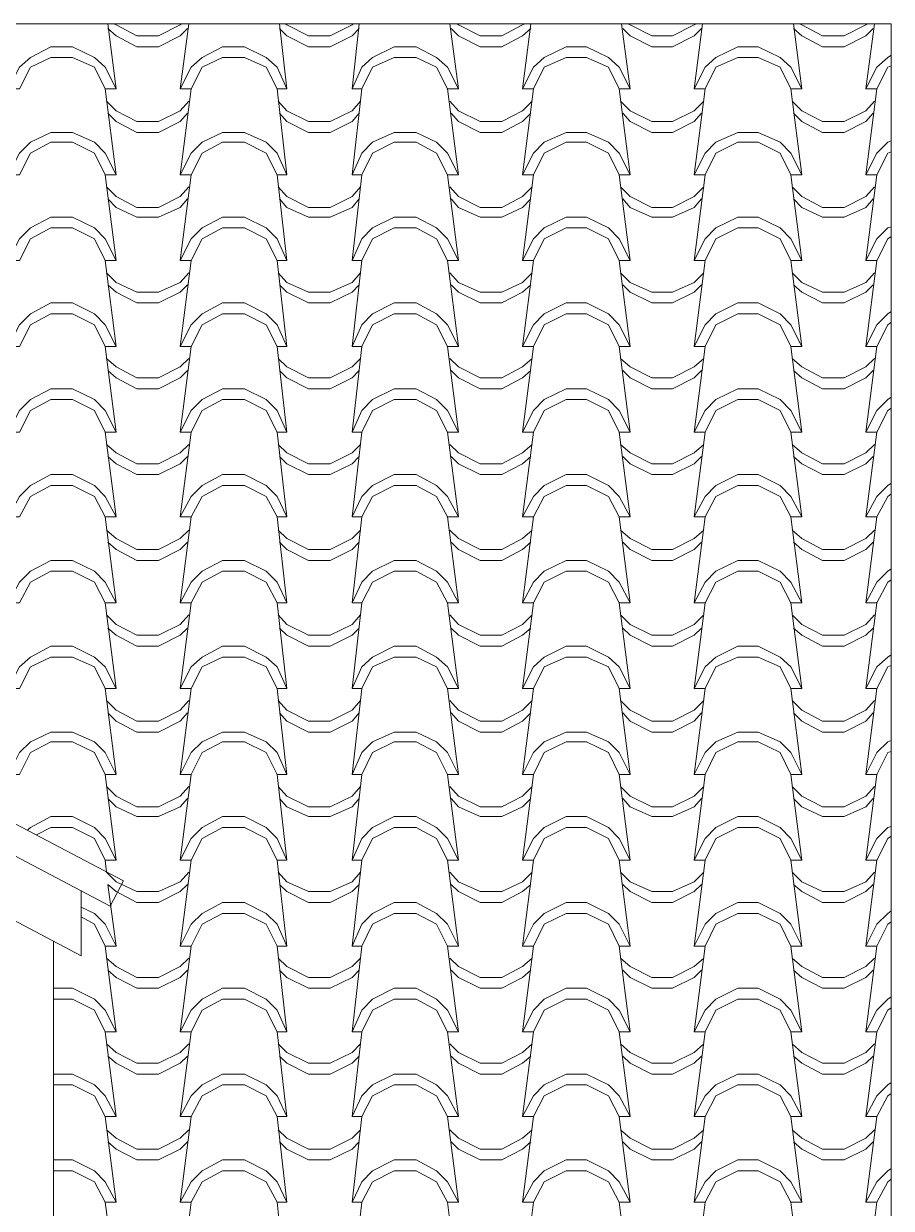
# Model space of a CAD drawing. Header units: millimetres. Extents: x 12512 to 19912, y -26618 to -19877.
# Drawn here: x 17128 to 18646, y -21950 to -19877 of the extents above; entities that cross this region are included whole.
import ezdxf

# ---------------------------------------------------------------- set-up
doc = ezdxf.new("R2010")
doc.units = ezdxf.units.MM
doc.layers.add('A-ALV-___-___-EXI', color=250, linetype='Continuous', lineweight=25)
doc.layers.add('A-COB-___-___-EXI', color=250, linetype='Continuous', lineweight=25)

msp = doc.modelspace()

# ---------------------------------------------------------------- linework, layer by layer
at = {"layer": 'A-ALV-___-___-EXI', "color": 18, "lineweight": 9}
msp.add_line((17179.7, -22199.2), (17179.7, -21482.1), dxfattribs=at)
at = {"layer": 'A-COB-___-___-EXI', "color": 18, "lineweight": 9}
for p, q in [((17289.7, -19990.8), (17274.9, -19876.6)), ((17401.8, -19990.8), (17416.6, -19876.6)), ((17587.9, -19990.8), (17575.2, -19876.6)), ((17702.2, -19990.8), (17714.9, -19876.6)), ((17888.3, -19990.8), (17873.5, -19876.6)), ((18000.4, -19990.8), (18015.2, -19876.6)), ((18188.7, -19990.8), (18173.9, -19876.6)), ((18300.8, -19990.8), (18315.6, -19876.6)), ((18489.1, -19990.8), (18474.3, -19876.6)), ((18601.2, -19990.8), (18616, -19876.6)), ((17289.7, -20141), (17270.6, -19990.8)), ((17401.8, -20141), (17420.8, -19990.8)), ((17587.9, -20141), (17571, -19990.8)), ((17702.2, -20141), (17719.1, -19990.8)), ((17888.3, -20141), (17869.3, -19990.8)), ((18000.4, -20141), (18019.5, -19990.8)), ((18188.7, -20141), (18169.6, -19990.8)), ((18300.8, -20141), (18319.8, -19990.8)), ((18489.1, -20141), (18470, -19990.8)), ((18601.2, -20141), (18620.2, -19990.8)), ((17289.7, -20291.2), (17270.6, -20141)), ((17401.8, -20291.2), (17420.8, -20141)), ((17587.9, -20291.2), (17571, -20141)), ((17702.2, -20291.2), (17719.1, -20141)), ((17888.3, -20291.2), (17869.3, -20141)), ((18000.4, -20291.2), (18019.5, -20141)), ((18188.7, -20291.2), (18169.6, -20141)), ((18300.8, -20291.2), (18319.8, -20141)), ((18489.1, -20291.2), (18470, -20141)), ((18601.2, -20291.2), (18620.2, -20141)), ((17289.7, -20441.4), (17270.6, -20291.2)), ((17401.8, -20441.4), (17420.8, -20291.2)), ((17587.9, -20441.4), (17571, -20291.2)), ((17702.2, -20441.4), (17719.1, -20291.2)), ((17888.3, -20441.4), (17869.3, -20291.2)), ((18000.4, -20441.4), (18019.5, -20291.2)), ((18188.7, -20441.4), (18169.6, -20291.2)), ((18300.8, -20441.4), (18319.8, -20291.2)), ((18489.1, -20441.4), (18470, -20291.2)), ((18601.2, -20441.4), (18620.2, -20291.2)), ((17289.7, -20591.6), (17270.6, -20441.4)), ((17401.8, -20591.6), (17420.8, -20441.4)), ((17587.9, -20591.6), (17571, -20441.4)), ((17702.2, -20591.6), (17719.1, -20441.4)), ((17888.3, -20591.6), (17869.3, -20441.4)), ((18000.4, -20591.6), (18019.5, -20441.4)), ((18188.7, -20591.6), (18169.6, -20441.4)), ((18300.8, -20591.6), (18319.8, -20441.4)), ((18489.1, -20591.6), (18470, -20441.4)), ((18601.2, -20591.6), (18620.2, -20441.4)), ((17289.7, -20739.6), (17270.6, -20591.6)), ((17401.8, -20739.6), (17420.8, -20591.6)), ((17587.9, -20739.6), (17571, -20591.6)), ((17702.2, -20739.6), (17719.1, -20591.6)), ((17888.3, -20739.6), (17869.3, -20591.6)), ((18000.4, -20739.6), (18019.5, -20591.6)), ((18188.7, -20739.6), (18169.6, -20591.6)), ((18300.8, -20739.6), (18319.8, -20591.6)), ((18489.1, -20739.6), (18470, -20591.6)), ((18601.2, -20739.6), (18620.2, -20591.6)), ((17289.7, -20889.8), (17270.6, -20739.6)), ((17401.8, -20889.8), (17420.8, -20739.6)), ((17587.9, -20889.8), (17571, -20739.6)), ((17702.2, -20889.8), (17719.1, -20739.6)), ((17888.3, -20889.8), (17869.3, -20739.6)), ((18000.4, -20889.8), (18019.5, -20739.6)), ((18188.7, -20889.8), (18169.6, -20739.6)), ((18300.8, -20889.8), (18319.8, -20739.6)), ((18489.1, -20889.8), (18470, -20739.6)), ((18601.2, -20889.8), (18620.2, -20739.6)), ((17289.7, -21040), (17270.6, -20889.8)), ((17401.8, -21040), (17420.8, -20889.8)), ((17587.9, -21040), (17571, -20889.8)), ((17702.2, -21040), (17719.1, -20889.8)), ((17888.3, -21040), (17869.3, -20889.8)), ((18000.4, -21040), (18019.5, -20889.8)), ((18188.7, -21040), (18169.6, -20889.8)), ((18300.8, -21040), (18319.8, -20889.8)), ((18489.1, -21040), (18470, -20889.8)), ((18601.2, -21040), (18620.2, -20889.8)), ((17289.7, -21190.2), (17270.6, -21040)), ((17401.8, -21190.2), (17420.8, -21040)), ((17587.9, -21190.2), (17571, -21040)), ((17702.2, -21190.2), (17719.1, -21040)), ((17888.3, -21190.2), (17869.3, -21040)), ((18000.4, -21190.2), (18019.5, -21040)), ((18188.7, -21190.2), (18169.6, -21040)), ((18300.8, -21190.2), (18319.8, -21040)), ((18489.1, -21190.2), (18470, -21040)), ((18601.2, -21190.2), (18620.2, -21040)), ((17289.7, -21340.4), (17270.6, -21190.2)), ((17401.8, -21340.4), (17420.8, -21190.2)), ((17587.9, -21340.4), (17571, -21190.2)), ((17702.2, -21340.4), (17719.1, -21190.2)), ((17888.3, -21340.4), (17869.3, -21190.2)), ((18000.4, -21340.4), (18019.5, -21190.2)), ((18188.7, -21340.4), (18169.6, -21190.2)), ((18300.8, -21340.4), (18319.8, -21190.2)), ((18489.1, -21340.4), (18470, -21190.2)), ((18601.2, -21340.4), (18620.2, -21190.2)), ((17401.8, -21490.6), (17420.8, -21340.4)), ((17587.9, -21490.6), (17571, -21340.4)), ((17702.2, -21490.6), (17719.1, -21340.4)), ((17888.3, -21490.6), (17869.3, -21340.4)), ((18000.4, -21490.6), (18019.5, -21340.4)), ((18188.7, -21490.6), (18169.6, -21340.4)), ((18300.8, -21490.6), (18319.8, -21340.4)), ((18489.1, -21490.6), (18470, -21340.4)), ((18601.2, -21490.6), (18620.2, -21340.4)), ((17289.7, -21640.8), (17270.6, -21490.6)), ((17401.8, -21640.8), (17420.8, -21490.6)), ((17587.9, -21640.8), (17571, -21490.6)), ((17702.2, -21640.8), (17719.1, -21490.6)), ((17888.3, -21640.8), (17869.3, -21490.6)), ((18000.4, -21640.8), (18019.5, -21490.6)), ((18188.7, -21640.8), (18169.6, -21490.6)), ((18300.8, -21640.8), (18319.8, -21490.6)), ((18489.1, -21640.8), (18470, -21490.6)), ((18601.2, -21640.8), (18620.2, -21490.6)), ((17289.7, -21788.8), (17270.6, -21640.8)), ((17401.8, -21788.8), (17420.8, -21640.8)), ((17587.9, -21788.8), (17571, -21640.8)), ((17702.2, -21788.8), (17719.1, -21640.8)), ((17888.3, -21788.8), (17869.3, -21640.8)), ((18000.4, -21788.8), (18019.5, -21640.8)), ((18188.7, -21788.8), (18169.6, -21640.8)), ((18300.8, -21788.8), (18319.8, -21640.8)), ((18489.1, -21788.8), (18470, -21640.8)), ((18601.2, -21788.8), (18620.2, -21640.8)), ((17289.7, -21939), (17270.6, -21788.8)), ((17401.8, -21939), (17420.8, -21788.8)), ((17587.9, -21939), (17571, -21788.8)), ((17702.2, -21939), (17719.1, -21788.8)), ((17888.3, -21939), (17869.3, -21788.8)), ((18000.4, -21939), (18019.5, -21788.8)), ((18188.7, -21939), (18169.6, -21788.8)), ((18300.8, -21939), (18319.8, -21788.8)), ((18489.1, -21939), (18470, -21788.8)), ((18601.2, -21939), (18620.2, -21788.8)), ((17289.7, -22089.2), (17270.6, -21939)), ((17401.8, -22089.2), (17420.8, -21939)), ((17587.9, -22089.2), (17571, -21939)), ((17702.2, -22089.2), (17719.1, -21939)), ((17888.3, -22089.2), (17869.3, -21939)), ((18000.4, -22089.2), (18019.5, -21939)), ((18188.7, -22089.2), (18169.6, -21939)), ((18300.8, -22089.2), (18319.8, -21939)), ((18489.1, -22089.2), (18470, -21939)), ((18601.2, -22089.2), (18620.2, -21939))]:
    msp.add_line(p, q, dxfattribs=at)
at = {"layer": 'A-COB-___-___-EXI', "color": 18, "lineweight": 9, "flags": 128}
for points in [[(13835.3, -21998.3), (13835.3, -19876.6), (18645.6, -19876.6), (18645.6, -22497.5), (18643.5, -22499.6)], [(17285.4, -19876.6), (17289.7, -19878.7), (17325.6, -19897.7), (17363.7, -19897.7), (17401.8, -19878.7), (17403.9, -19876.6)], [(17585.8, -19876.6), (17587.9, -19878.7), (17626, -19897.7), (17664.1, -19897.7), (17702.2, -19878.7), (17704.3, -19876.6)], [(18004.7, -19876.6), (18000.4, -19878.7), (17964.5, -19897.7), (17926.4, -19897.7), (17888.3, -19878.7), (17886.2, -19876.6)], [(18184.5, -19876.6), (18188.7, -19878.7), (18226.8, -19897.7), (18262.7, -19897.7), (18300.8, -19878.7), (18305, -19876.6)], [(18484.8, -19876.6), (18489.1, -19878.7), (18525, -19897.7), (18563.1, -19897.7), (18601.2, -19878.7), (18603.3, -19876.6)], [(17414.5, -19885), (17401.8, -19897.7), (17363.7, -19916.8), (17325.6, -19916.8), (17289.7, -19897.7), (17274.9, -19885)], [(17575.2, -19885), (17587.9, -19897.7), (17626, -19916.8), (17664.1, -19916.8), (17702.2, -19897.7), (17714.9, -19885)], [(18015.2, -19885), (18000.4, -19897.7), (17964.5, -19916.8), (17926.4, -19916.8), (17888.3, -19897.7), (17875.6, -19885)], [(18313.5, -19885), (18300.8, -19897.7), (18262.7, -19916.8), (18226.8, -19916.8), (18188.7, -19897.7), (18176, -19885)], [(18474.3, -19885), (18489.1, -19897.7), (18525, -19916.8), (18563.1, -19916.8), (18601.2, -19897.7), (18613.9, -19885)], [(18645.6, -19931.6), (18639.3, -19935.8), (18620.2, -19952.7), (18601.2, -19990.8), (18620.2, -19990.8), (18639.3, -19952.7), (18645.6, -19950.6)], [(17416.6, -20012), (17401.8, -20028.9), (17363.7, -20047.9), (17325.6, -20047.9), (17289.7, -20028.9), (17272.7, -20012)], [(17717, -20012), (17702.2, -20028.9), (17664.1, -20047.9), (17626, -20047.9), (17587.9, -20028.9), (17573.1, -20012)], [(18017.3, -20012), (18000.4, -20028.9), (17964.5, -20047.9), (17926.4, -20047.9), (17888.3, -20028.9), (17873.5, -20012)], [(18317.7, -20012), (18300.8, -20028.9), (18262.7, -20047.9), (18226.8, -20047.9), (18188.7, -20028.9), (18171.8, -20012)], [(18616, -20012), (18601.2, -20028.9), (18563.1, -20047.9), (18525, -20047.9), (18489.1, -20028.9), (18472.1, -20012)], [(17414.5, -20033.1), (17401.8, -20047.9), (17363.7, -20067), (17325.6, -20067), (17289.7, -20047.9), (17274.9, -20033.1)], [(17714.9, -20033.1), (17702.2, -20047.9), (17664.1, -20067), (17626, -20067), (17587.9, -20047.9), (17575.2, -20033.1)], [(18015.2, -20033.1), (18000.4, -20047.9), (17964.5, -20067), (17926.4, -20067), (17888.3, -20047.9), (17875.6, -20033.1)], [(18313.5, -20033.1), (18300.8, -20047.9), (18262.7, -20067), (18226.8, -20067), (18188.7, -20047.9), (18176, -20033.1)], [(18613.9, -20033.1), (18601.2, -20047.9), (18563.1, -20067), (18525, -20067), (18489.1, -20047.9), (18474.3, -20033.1)], [(18645.6, -20100.8), (18639.3, -20102.9), (18620.2, -20141), (18601.2, -20141), (18620.2, -20102.9), (18639.3, -20083.9), (18645.6, -20081.8)], [(17272.7, -20162.2), (17289.7, -20179.1), (17325.6, -20198.1), (17363.7, -20198.1), (17401.8, -20179.1), (17416.6, -20162.2)], [(17573.1, -20162.2), (17587.9, -20179.1), (17626, -20198.1), (17664.1, -20198.1), (17702.2, -20179.1), (17717, -20162.2)], [(17873.5, -20162.2), (17888.3, -20179.1), (17926.4, -20198.1), (17964.5, -20198.1), (18000.4, -20179.1), (18017.3, -20162.2)], [(18171.8, -20162.2), (18188.7, -20179.1), (18226.8, -20198.1), (18262.7, -20198.1), (18300.8, -20179.1), (18317.7, -20162.2)], [(18472.1, -20162.2), (18489.1, -20179.1), (18525, -20198.1), (18563.1, -20198.1), (18601.2, -20179.1), (18616, -20162.2)], [(17414.5, -20183.3), (17401.8, -20198.1), (17363.7, -20215), (17325.6, -20215), (17289.7, -20198.1), (17274.9, -20183.3)], [(17714.9, -20183.3), (17702.2, -20198.1), (17664.1, -20215), (17626, -20215), (17587.9, -20198.1), (17575.2, -20183.3)], [(18015.2, -20183.3), (18000.4, -20198.1), (17964.5, -20215), (17926.4, -20215), (17888.3, -20198.1), (17875.6, -20183.3)], [(18313.5, -20183.3), (18300.8, -20198.1), (18262.7, -20215), (18226.8, -20215), (18188.7, -20198.1), (18176, -20183.3)], [(18613.9, -20183.3), (18601.2, -20198.1), (18563.1, -20215), (18525, -20215), (18489.1, -20198.1), (18474.3, -20183.3)], [(18645.6, -20248.9), (18639.3, -20253.1), (18620.2, -20291.2), (18601.2, -20291.2), (18620.2, -20253.1), (18639.3, -20234.1), (18645.6, -20232)], [(17272.7, -20312.3), (17289.7, -20329.3), (17325.6, -20346.2), (17363.7, -20346.2), (17401.8, -20329.3), (17416.6, -20312.3)], [(17573.1, -20312.3), (17587.9, -20329.3), (17626, -20346.2), (17664.1, -20346.2), (17702.2, -20329.3), (17717, -20312.3)], [(17873.5, -20312.3), (17888.3, -20329.3), (17926.4, -20346.2), (17964.5, -20346.2), (18000.4, -20329.3), (18017.3, -20312.3)], [(18171.8, -20312.3), (18188.7, -20329.3), (18226.8, -20346.2), (18262.7, -20346.2), (18300.8, -20329.3), (18317.7, -20312.3)], [(18472.1, -20312.3), (18489.1, -20329.3), (18525, -20346.2), (18563.1, -20346.2), (18601.2, -20329.3), (18616, -20312.3)], [(17414.5, -20333.5), (17401.8, -20346.2), (17363.7, -20365.2), (17325.6, -20365.2), (17289.7, -20346.2), (17274.9, -20333.5)], [(17575.2, -20333.5), (17587.9, -20346.2), (17626, -20365.2), (17664.1, -20365.2), (17702.2, -20346.2), (17714.9, -20333.5)], [(18015.2, -20333.5), (18000.4, -20346.2), (17964.5, -20365.2), (17926.4, -20365.2), (17888.3, -20346.2), (17875.6, -20333.5)], [(18313.5, -20333.5), (18300.8, -20346.2), (18262.7, -20365.2), (18226.8, -20365.2), (18188.7, -20346.2), (18176, -20333.5)], [(18613.9, -20333.5), (18601.2, -20346.2), (18563.1, -20365.2), (18525, -20365.2), (18489.1, -20346.2), (18474.3, -20333.5)], [(18645.6, -20399.1), (18639.3, -20403.3), (18620.2, -20441.4), (18601.2, -20441.4), (18620.2, -20403.3), (18639.3, -20384.3), (18645.6, -20380)], [(17416.6, -20462.5), (17401.8, -20477.3), (17363.7, -20496.4), (17325.6, -20496.4), (17289.7, -20477.3), (17272.7, -20462.5)], [(17717, -20462.5), (17702.2, -20477.3), (17664.1, -20496.4), (17626, -20496.4), (17587.9, -20477.3), (17573.1, -20462.5)], [(18017.3, -20462.5), (18000.4, -20477.3), (17964.5, -20496.4), (17926.4, -20496.4), (17888.3, -20477.3), (17873.5, -20462.5)], [(18317.7, -20462.5), (18300.8, -20477.3), (18262.7, -20496.4), (18226.8, -20496.4), (18188.7, -20477.3), (18171.8, -20462.5)], [(18616, -20462.5), (18601.2, -20477.3), (18563.1, -20496.4), (18525, -20496.4), (18489.1, -20477.3), (18472.1, -20462.5)], [(17414.5, -20483.7), (17401.8, -20496.4), (17363.7, -20515.4), (17325.6, -20515.4), (17289.7, -20496.4), (17274.9, -20483.7)], [(17714.9, -20483.7), (17702.2, -20496.4), (17664.1, -20515.4), (17626, -20515.4), (17587.9, -20496.4), (17575.2, -20483.7)], [(18015.2, -20483.7), (18000.4, -20496.4), (17964.5, -20515.4), (17926.4, -20515.4), (17888.3, -20496.4), (17875.6, -20483.7)], [(18313.5, -20483.7), (18300.8, -20496.4), (18262.7, -20515.4), (18226.8, -20515.4), (18188.7, -20496.4), (18176, -20483.7)], [(18613.9, -20483.7), (18601.2, -20496.4), (18563.1, -20515.4), (18525, -20515.4), (18489.1, -20496.4), (18474.3, -20483.7)], [(18645.6, -20549.3), (18639.3, -20553.5), (18620.2, -20591.6), (18601.2, -20591.6), (18620.2, -20553.5), (18639.3, -20534.5), (18645.6, -20530.2)], [(17272.7, -20612.7), (17289.7, -20627.5), (17325.6, -20646.6), (17363.7, -20646.6), (17401.8, -20627.5), (17416.6, -20612.7)], [(17573.1, -20612.7), (17587.9, -20627.5), (17626, -20646.6), (17664.1, -20646.6), (17702.2, -20627.5), (17717, -20612.7)], [(17873.5, -20612.7), (17888.3, -20627.5), (17926.4, -20646.6), (17964.5, -20646.6), (18000.4, -20627.5), (18017.3, -20612.7)], [(18171.8, -20612.7), (18188.7, -20627.5), (18226.8, -20646.6), (18262.7, -20646.6), (18300.8, -20627.5), (18317.7, -20612.7)], [(18472.1, -20612.7), (18489.1, -20627.5), (18525, -20646.6), (18563.1, -20646.6), (18601.2, -20627.5), (18616, -20612.7)], [(17274.9, -20633.9), (17289.7, -20646.6), (17325.6, -20665.6), (17363.7, -20665.6), (17401.8, -20646.6), (17414.5, -20633.9)], [(17714.9, -20633.9), (17702.2, -20646.6), (17664.1, -20665.6), (17626, -20665.6), (17587.9, -20646.6), (17575.2, -20633.9)], [(17875.6, -20633.9), (17888.3, -20646.6), (17926.4, -20665.6), (17964.5, -20665.6), (18000.4, -20646.6), (18015.2, -20633.9)], [(18176, -20633.9), (18188.7, -20646.6), (18226.8, -20665.6), (18262.7, -20665.6), (18300.8, -20646.6), (18313.5, -20633.9)], [(18474.3, -20633.9), (18489.1, -20646.6), (18525, -20665.6), (18563.1, -20665.6), (18601.2, -20646.6), (18613.9, -20633.9)], [(18645.6, -20699.4), (18639.3, -20703.7), (18620.2, -20739.6), (18601.2, -20739.6), (18620.2, -20703.7), (18639.3, -20684.6), (18645.6, -20680.4)], [(17272.7, -20762.9), (17289.7, -20777.7), (17325.6, -20796.8), (17363.7, -20796.8), (17401.8, -20777.7), (17416.6, -20762.9)], [(17573.1, -20762.9), (17587.9, -20777.7), (17626, -20796.8), (17664.1, -20796.8), (17702.2, -20777.7), (17717, -20762.9)], [(17873.5, -20762.9), (17888.3, -20777.7), (17926.4, -20796.8), (17964.5, -20796.8), (18000.4, -20777.7), (18017.3, -20762.9)], [(18171.8, -20762.9), (18188.7, -20777.7), (18226.8, -20796.8), (18262.7, -20796.8), (18300.8, -20777.7), (18317.7, -20762.9)], [(18472.1, -20762.9), (18489.1, -20777.7), (18525, -20796.8), (18563.1, -20796.8), (18601.2, -20777.7), (18616, -20762.9)], [(17414.5, -20784.1), (17401.8, -20796.8), (17363.7, -20815.8), (17325.6, -20815.8), (17289.7, -20796.8), (17274.9, -20784.1)], [(17575.2, -20784.1), (17587.9, -20796.8), (17626, -20815.8), (17664.1, -20815.8), (17702.2, -20796.8), (17714.9, -20784.1)], [(18015.2, -20784.1), (18000.4, -20796.8), (17964.5, -20815.8), (17926.4, -20815.8), (17888.3, -20796.8), (17875.6, -20784.1)], [(18313.5, -20784.1), (18300.8, -20796.8), (18262.7, -20815.8), (18226.8, -20815.8), (18188.7, -20796.8), (18176, -20784.1)], [(18613.9, -20784.1), (18601.2, -20796.8), (18563.1, -20815.8), (18525, -20815.8), (18489.1, -20796.8), (18474.3, -20784.1)], [(18645.6, -20849.6), (18639.3, -20853.9), (18620.2, -20889.8), (18601.2, -20889.8), (18620.2, -20853.9), (18639.3, -20834.8), (18645.6, -20830.6)], [(15275.9, -21376.4), (16289.1, -20843.3), (17302.4, -21376.4)], [(15299.1, -21420.8), (15275.9, -21376.4), (15299.1, -21420.8), (16289.1, -20898.3), (17279.1, -21420.8), (17302.4, -21376.4), (17279.1, -21420.8)], [(17416.6, -20911), (17401.8, -20927.9), (17363.7, -20946.9), (17325.6, -20946.9), (17289.7, -20927.9), (17272.7, -20911)], [(17717, -20911), (17702.2, -20927.9), (17664.1, -20946.9), (17626, -20946.9), (17587.9, -20927.9), (17573.1, -20911)], [(18017.3, -20911), (18000.4, -20927.9), (17964.5, -20946.9), (17926.4, -20946.9), (17888.3, -20927.9), (17873.5, -20911)], [(18317.7, -20911), (18300.8, -20927.9), (18262.7, -20946.9), (18226.8, -20946.9), (18188.7, -20927.9), (18171.8, -20911)], [(18616, -20911), (18601.2, -20927.9), (18563.1, -20946.9), (18525, -20946.9), (18489.1, -20927.9), (18472.1, -20911)], [(17414.5, -20934.2), (17401.8, -20946.9), (17363.7, -20966), (17325.6, -20966), (17289.7, -20946.9), (17274.9, -20934.2)], [(17714.9, -20934.2), (17702.2, -20946.9), (17664.1, -20966), (17626, -20966), (17587.9, -20946.9), (17575.2, -20934.2)], [(18015.2, -20934.2), (18000.4, -20946.9), (17964.5, -20966), (17926.4, -20966), (17888.3, -20946.9), (17875.6, -20934.2)], [(18313.5, -20934.2), (18300.8, -20946.9), (18262.7, -20966), (18226.8, -20966), (18188.7, -20946.9), (18176, -20934.2)], [(18613.9, -20934.2), (18601.2, -20946.9), (18563.1, -20966), (18525, -20966), (18489.1, -20946.9), (18474.3, -20934.2)], [(18645.6, -20999.8), (18639.3, -21001.9), (18620.2, -21040), (18601.2, -21040), (18620.2, -21001.9), (18639.3, -20985), (18645.6, -20980.8)], [(17228.3, -21393.3), (17228.3, -21507.5), (16331.4, -21033.7)], [(17272.7, -21061.2), (17289.7, -21078.1), (17325.6, -21097.1), (17363.7, -21097.1), (17401.8, -21078.1), (17416.6, -21061.2)], [(17573.1, -21061.2), (17587.9, -21078.1), (17626, -21097.1), (17664.1, -21097.1), (17702.2, -21078.1), (17717, -21061.2)], [(17873.5, -21061.2), (17888.3, -21078.1), (17926.4, -21097.1), (17964.5, -21097.1), (18000.4, -21078.1), (18017.3, -21061.2)], [(18171.8, -21061.2), (18188.7, -21078.1), (18226.8, -21097.1), (18262.7, -21097.1), (18300.8, -21078.1), (18317.7, -21061.2)], [(18472.1, -21061.2), (18489.1, -21078.1), (18525, -21097.1), (18563.1, -21097.1), (18601.2, -21078.1), (18616, -21061.2)], [(17414.5, -21082.3), (17401.8, -21097.1), (17363.7, -21116.2), (17325.6, -21116.2), (17289.7, -21097.1), (17274.9, -21082.3)], [(17575.2, -21082.3), (17587.9, -21097.1), (17626, -21116.2), (17664.1, -21116.2), (17702.2, -21097.1), (17714.9, -21082.3)], [(18015.2, -21082.3), (18000.4, -21097.1), (17964.5, -21116.2), (17926.4, -21116.2), (17888.3, -21097.1), (17875.6, -21082.3)], [(18313.5, -21082.3), (18300.8, -21097.1), (18262.7, -21116.2), (18226.8, -21116.2), (18188.7, -21097.1), (18176, -21082.3)], [(18613.9, -21082.3), (18601.2, -21097.1), (18563.1, -21116.2), (18525, -21116.2), (18489.1, -21097.1), (18474.3, -21082.3)], [(18645.6, -21150), (18639.3, -21152.1), (18620.2, -21190.2), (18601.2, -21190.2), (18620.2, -21152.1), (18639.3, -21133.1), (18645.6, -21131)], [(17416.6, -21211.4), (17401.8, -21228.3), (17363.7, -21247.3), (17325.6, -21247.3), (17289.7, -21228.3), (17272.7, -21211.4)], [(17717, -21211.4), (17702.2, -21228.3), (17664.1, -21247.3), (17626, -21247.3), (17587.9, -21228.3), (17573.1, -21211.4)], [(18017.3, -21211.4), (18000.4, -21228.3), (17964.5, -21247.3), (17926.4, -21247.3), (17888.3, -21228.3), (17873.5, -21211.4)], [(18317.7, -21211.4), (18300.8, -21228.3), (18262.7, -21247.3), (18226.8, -21247.3), (18188.7, -21228.3), (18171.8, -21211.4)], [(18616, -21211.4), (18601.2, -21228.3), (18563.1, -21247.3), (18525, -21247.3), (18489.1, -21228.3), (18472.1, -21211.4)], [(17414.5, -21232.5), (17401.8, -21247.3), (17363.7, -21264.2), (17325.6, -21264.2), (17289.7, -21247.3), (17274.9, -21232.5)], [(17714.9, -21232.5), (17702.2, -21247.3), (17664.1, -21264.2), (17626, -21264.2), (17587.9, -21247.3), (17575.2, -21232.5)], [(18015.2, -21232.5), (18000.4, -21247.3), (17964.5, -21264.2), (17926.4, -21264.2), (17888.3, -21247.3), (17875.6, -21232.5)], [(18313.5, -21232.5), (18300.8, -21247.3), (18262.7, -21264.2), (18226.8, -21264.2), (18188.7, -21247.3), (18176, -21232.5)], [(18613.9, -21232.5), (18601.2, -21247.3), (18563.1, -21264.2), (18525, -21264.2), (18489.1, -21247.3), (18474.3, -21232.5)], [(17150.1, -21296), (17175.4, -21283.3), (17213.5, -21283.3), (17251.6, -21302.3), (17270.6, -21340.4), (17289.7, -21340.4), (17270.6, -21302.3), (17251.6, -21283.3), (17213.5, -21264.2), (17175.4, -21264.2), (17139.5, -21283.3), (17135.3, -21287.5)], [(18645.6, -21298.1), (18639.3, -21302.3), (18620.2, -21340.4), (18601.2, -21340.4), (18620.2, -21302.3), (18639.3, -21283.3), (18645.6, -21281.2)], [(17270.6, -21340.4), (17272.7, -21361.5), (17289.7, -21378.5), (17325.6, -21395.4), (17363.7, -21395.4), (17401.8, -21378.5), (17416.6, -21361.5)], [(17573.1, -21361.5), (17587.9, -21378.5), (17626, -21395.4), (17664.1, -21395.4), (17702.2, -21378.5), (17717, -21361.5)], [(18017.3, -21361.5), (18000.4, -21378.5), (17964.5, -21395.4), (17926.4, -21395.4), (17888.3, -21378.5), (17873.5, -21361.5)], [(18171.8, -21361.5), (18188.7, -21378.5), (18226.8, -21395.4), (18262.7, -21395.4), (18300.8, -21378.5), (18317.7, -21361.5)], [(18472.1, -21361.5), (18489.1, -21378.5), (18525, -21395.4), (18563.1, -21395.4), (18601.2, -21378.5), (18616, -21361.5)], [(17414.5, -21382.7), (17401.8, -21395.4), (17363.7, -21414.4), (17325.6, -21414.4), (17289.7, -21395.4), (17274.9, -21382.7), (17289.7, -21490.6)], [(17714.9, -21382.7), (17702.2, -21395.4), (17664.1, -21414.4), (17626, -21414.4), (17587.9, -21395.4), (17575.2, -21382.7)], [(18015.2, -21382.7), (18000.4, -21395.4), (17964.5, -21414.4), (17926.4, -21414.4), (17888.3, -21395.4), (17875.6, -21382.7)], [(18313.5, -21382.7), (18300.8, -21395.4), (18262.7, -21414.4), (18226.8, -21414.4), (18188.7, -21395.4), (18176, -21382.7)], [(18613.9, -21382.7), (18601.2, -21395.4), (18563.1, -21414.4), (18525, -21414.4), (18489.1, -21395.4), (18474.3, -21382.7)], [(17228.3, -21439.8), (17251.6, -21452.5), (17270.6, -21490.6), (17289.7, -21490.6), (17270.6, -21452.5), (17251.6, -21433.5), (17228.3, -21422.9)], [(18645.6, -21448.3), (18639.3, -21452.5), (18620.2, -21490.6), (18601.2, -21490.6), (18620.2, -21452.5), (18639.3, -21433.5), (18645.6, -21429.2)], [(17272.7, -21511.7), (17289.7, -21526.5), (17325.6, -21545.6), (17363.7, -21545.6), (17401.8, -21526.5), (17416.6, -21511.7)], [(17573.1, -21511.7), (17587.9, -21526.5), (17626, -21545.6), (17664.1, -21545.6), (17702.2, -21526.5), (17717, -21511.7)], [(17873.5, -21511.7), (17888.3, -21526.5), (17926.4, -21545.6), (17964.5, -21545.6), (18000.4, -21526.5), (18017.3, -21511.7)], [(18171.8, -21511.7), (18188.7, -21526.5), (18226.8, -21545.6), (18262.7, -21545.6), (18300.8, -21526.5), (18317.7, -21511.7)], [(18472.1, -21511.7), (18489.1, -21526.5), (18525, -21545.6), (18563.1, -21545.6), (18601.2, -21526.5), (18616, -21511.7)], [(17414.5, -21532.9), (17401.8, -21545.6), (17363.7, -21564.6), (17325.6, -21564.6), (17289.7, -21545.6), (17274.9, -21532.9)], [(17575.2, -21532.9), (17587.9, -21545.6), (17626, -21564.6), (17664.1, -21564.6), (17702.2, -21545.6), (17714.9, -21532.9)], [(18015.2, -21532.9), (18000.4, -21545.6), (17964.5, -21564.6), (17926.4, -21564.6), (17888.3, -21545.6), (17875.6, -21532.9)], [(18313.5, -21532.9), (18300.8, -21545.6), (18262.7, -21564.6), (18226.8, -21564.6), (18188.7, -21545.6), (18176, -21532.9)], [(18613.9, -21532.9), (18601.2, -21545.6), (18563.1, -21564.6), (18525, -21564.6), (18489.1, -21545.6), (18474.3, -21532.9)], [(17179.7, -21583.7), (17213.5, -21583.7), (17251.6, -21602.7), (17270.6, -21640.8), (17289.7, -21640.8), (17270.6, -21602.7), (17251.6, -21583.7), (17213.5, -21564.6), (17179.7, -21564.6)], [(18645.6, -21598.5), (18639.3, -21602.7), (18620.2, -21640.8), (18601.2, -21640.8), (18620.2, -21602.7), (18639.3, -21583.7), (18645.6, -21579.4)], [(17416.6, -21661.9), (17401.8, -21676.7), (17363.7, -21695.8), (17325.6, -21695.8), (17289.7, -21676.7), (17272.7, -21661.9)], [(17717, -21661.9), (17702.2, -21676.7), (17664.1, -21695.8), (17626, -21695.8), (17587.9, -21676.7), (17573.1, -21661.9)], [(18017.3, -21661.9), (18000.4, -21676.7), (17964.5, -21695.8), (17926.4, -21695.8), (17888.3, -21676.7), (17873.5, -21661.9)], [(18317.7, -21661.9), (18300.8, -21676.7), (18262.7, -21695.8), (18226.8, -21695.8), (18188.7, -21676.7), (18171.8, -21661.9)], [(18616, -21661.9), (18601.2, -21676.7), (18563.1, -21695.8), (18525, -21695.8), (18489.1, -21676.7), (18472.1, -21661.9)], [(17414.5, -21683.1), (17401.8, -21695.8), (17363.7, -21714.8), (17325.6, -21714.8), (17289.7, -21695.8), (17274.9, -21683.1)], [(17714.9, -21683.1), (17702.2, -21695.8), (17664.1, -21714.8), (17626, -21714.8), (17587.9, -21695.8), (17575.2, -21683.1)], [(18015.2, -21683.1), (18000.4, -21695.8), (17964.5, -21714.8), (17926.4, -21714.8), (17888.3, -21695.8), (17875.6, -21683.1)], [(18313.5, -21683.1), (18300.8, -21695.8), (18262.7, -21714.8), (18226.8, -21714.8), (18188.7, -21695.8), (18176, -21683.1)], [(18613.9, -21683.1), (18601.2, -21695.8), (18563.1, -21714.8), (18525, -21714.8), (18489.1, -21695.8), (18474.3, -21683.1)], [(17179.7, -21733.8), (17213.5, -21733.8), (17251.6, -21752.9), (17270.6, -21788.8), (17289.7, -21788.8), (17270.6, -21752.9), (17251.6, -21733.8), (17213.5, -21714.8), (17179.7, -21714.8)], [(18645.6, -21748.6), (18639.3, -21752.9), (18620.2, -21788.8), (18601.2, -21788.8), (18620.2, -21752.9), (18639.3, -21733.8), (18645.6, -21729.6)], [(17272.7, -21812.1), (17289.7, -21826.9), (17325.6, -21846), (17363.7, -21846), (17401.8, -21826.9), (17416.6, -21812.1)], [(17573.1, -21812.1), (17587.9, -21826.9), (17626, -21846), (17664.1, -21846), (17702.2, -21826.9), (17717, -21812.1)], [(17873.5, -21812.1), (17888.3, -21826.9), (17926.4, -21846), (17964.5, -21846), (18000.4, -21826.9), (18017.3, -21812.1)], [(18171.8, -21812.1), (18188.7, -21826.9), (18226.8, -21846), (18262.7, -21846), (18300.8, -21826.9), (18317.7, -21812.1)], [(18472.1, -21812.1), (18489.1, -21826.9), (18525, -21846), (18563.1, -21846), (18601.2, -21826.9), (18616, -21812.1)], [(17274.9, -21833.3), (17289.7, -21846), (17325.6, -21865), (17363.7, -21865), (17401.8, -21846), (17414.5, -21833.3)], [(17714.9, -21833.3), (17702.2, -21846), (17664.1, -21865), (17626, -21865), (17587.9, -21846), (17575.2, -21833.3)], [(17875.6, -21833.3), (17888.3, -21846), (17926.4, -21865), (17964.5, -21865), (18000.4, -21846), (18015.2, -21833.3)], [(18176, -21833.3), (18188.7, -21846), (18226.8, -21865), (18262.7, -21865), (18300.8, -21846), (18313.5, -21833.3)], [(18474.3, -21833.3), (18489.1, -21846), (18525, -21865), (18563.1, -21865), (18601.2, -21846), (18613.9, -21833.3)], [(17179.7, -21884), (17213.5, -21884), (17251.6, -21903.1), (17270.6, -21939), (17289.7, -21939), (17270.6, -21903.1), (17251.6, -21884), (17213.5, -21865), (17179.7, -21865)], [(18645.6, -21898.8), (18639.3, -21903.1), (18620.2, -21939), (18601.2, -21939), (18620.2, -21903.1), (18639.3, -21884), (18645.6, -21879.8)]]:
    msp.add_lwpolyline(points, dxfattribs=at)
for points in [[(17213.5, -19916.8), (17175.4, -19916.8), (17139.5, -19935.8), (17120.4, -19952.7), (17101.4, -19990.8), (17120.4, -19990.8), (17139.5, -19952.7), (17175.4, -19935.8), (17213.5, -19935.8), (17251.6, -19952.7), (17270.6, -19990.8), (17289.7, -19990.8), (17270.6, -19952.7), (17251.6, -19935.8)], [(17513.9, -19916.8), (17552, -19935.8), (17571, -19952.7), (17587.9, -19990.8), (17571, -19990.8), (17552, -19952.7), (17513.9, -19935.8), (17475.8, -19935.8), (17439.9, -19952.7), (17420.8, -19990.8), (17401.8, -19990.8), (17420.8, -19952.7), (17439.9, -19935.8), (17475.8, -19916.8)], [(17814.3, -19916.8), (17850.2, -19935.8), (17869.3, -19952.7), (17888.3, -19990.8), (17869.3, -19990.8), (17850.2, -19952.7), (17814.3, -19935.8), (17776.2, -19935.8), (17738.1, -19952.7), (17719.1, -19990.8), (17702.2, -19990.8), (17719.1, -19952.7), (17738.1, -19935.8), (17776.2, -19916.8)], [(18112.5, -19916.8), (18076.6, -19916.8), (18038.5, -19935.8), (18019.5, -19952.7), (18000.4, -19990.8), (18019.5, -19990.8), (18038.5, -19952.7), (18076.6, -19935.8), (18112.5, -19935.8), (18150.6, -19952.7), (18169.6, -19990.8), (18188.7, -19990.8), (18169.6, -19952.7), (18150.6, -19935.8)], [(18412.9, -19916.8), (18376.9, -19916.8), (18338.9, -19935.8), (18319.8, -19952.7), (18300.8, -19990.8), (18319.8, -19990.8), (18338.9, -19952.7), (18376.9, -19935.8), (18412.9, -19935.8), (18451, -19952.7), (18470, -19990.8), (18489.1, -19990.8), (18470, -19952.7), (18451, -19935.8)], [(17213.5, -20067), (17251.6, -20083.9), (17270.6, -20102.9), (17289.7, -20141), (17270.6, -20141), (17251.6, -20102.9), (17213.5, -20083.9), (17175.4, -20083.9), (17139.5, -20102.9), (17120.4, -20141), (17101.4, -20141), (17120.4, -20102.9), (17139.5, -20083.9), (17175.4, -20067)], [(17513.9, -20067), (17552, -20083.9), (17571, -20102.9), (17587.9, -20141), (17571, -20141), (17552, -20102.9), (17513.9, -20083.9), (17475.8, -20083.9), (17439.9, -20102.9), (17420.8, -20141), (17401.8, -20141), (17420.8, -20102.9), (17439.9, -20083.9), (17475.8, -20067)], [(17814.3, -20067), (17776.2, -20067), (17738.1, -20083.9), (17719.1, -20102.9), (17702.2, -20141), (17719.1, -20141), (17738.1, -20102.9), (17776.2, -20083.9), (17814.3, -20083.9), (17850.2, -20102.9), (17869.3, -20141), (17888.3, -20141), (17869.3, -20102.9), (17850.2, -20083.9)], [(18112.5, -20067), (18076.6, -20067), (18038.5, -20083.9), (18019.5, -20102.9), (18000.4, -20141), (18019.5, -20141), (18038.5, -20102.9), (18076.6, -20083.9), (18112.5, -20083.9), (18150.6, -20102.9), (18169.6, -20141), (18188.7, -20141), (18169.6, -20102.9), (18150.6, -20083.9)], [(18412.9, -20067), (18451, -20083.9), (18470, -20102.9), (18489.1, -20141), (18470, -20141), (18451, -20102.9), (18412.9, -20083.9), (18376.9, -20083.9), (18338.9, -20102.9), (18319.8, -20141), (18300.8, -20141), (18319.8, -20102.9), (18338.9, -20083.9), (18376.9, -20067)], [(17213.5, -20215), (17251.6, -20234.1), (17270.6, -20253.1), (17289.7, -20291.2), (17270.6, -20291.2), (17251.6, -20253.1), (17213.5, -20234.1), (17175.4, -20234.1), (17139.5, -20253.1), (17120.4, -20291.2), (17101.4, -20291.2), (17120.4, -20253.1), (17139.5, -20234.1), (17175.4, -20215)], [(17513.9, -20215), (17552, -20234.1), (17571, -20253.1), (17587.9, -20291.2), (17571, -20291.2), (17552, -20253.1), (17513.9, -20234.1), (17475.8, -20234.1), (17439.9, -20253.1), (17420.8, -20291.2), (17401.8, -20291.2), (17420.8, -20253.1), (17439.9, -20234.1), (17475.8, -20215)], [(17814.3, -20215), (17776.2, -20215), (17738.1, -20234.1), (17719.1, -20253.1), (17702.2, -20291.2), (17719.1, -20291.2), (17738.1, -20253.1), (17776.2, -20234.1), (17814.3, -20234.1), (17850.2, -20253.1), (17869.3, -20291.2), (17888.3, -20291.2), (17869.3, -20253.1), (17850.2, -20234.1)], [(18112.5, -20215), (18076.6, -20215), (18038.5, -20234.1), (18019.5, -20253.1), (18000.4, -20291.2), (18019.5, -20291.2), (18038.5, -20253.1), (18076.6, -20234.1), (18112.5, -20234.1), (18150.6, -20253.1), (18169.6, -20291.2), (18188.7, -20291.2), (18169.6, -20253.1), (18150.6, -20234.1)], [(18412.9, -20215), (18376.9, -20215), (18338.9, -20234.1), (18319.8, -20253.1), (18300.8, -20291.2), (18319.8, -20291.2), (18338.9, -20253.1), (18376.9, -20234.1), (18412.9, -20234.1), (18451, -20253.1), (18470, -20291.2), (18489.1, -20291.2), (18470, -20253.1), (18451, -20234.1)], [(17213.5, -20365.2), (17175.4, -20365.2), (17139.5, -20384.3), (17120.4, -20403.3), (17101.4, -20441.4), (17120.4, -20441.4), (17139.5, -20403.3), (17175.4, -20384.3), (17213.5, -20384.3), (17251.6, -20403.3), (17270.6, -20441.4), (17289.7, -20441.4), (17270.6, -20403.3), (17251.6, -20384.3)], [(17513.9, -20365.2), (17552, -20384.3), (17571, -20403.3), (17587.9, -20441.4), (17571, -20441.4), (17552, -20403.3), (17513.9, -20384.3), (17475.8, -20384.3), (17439.9, -20403.3), (17420.8, -20441.4), (17401.8, -20441.4), (17420.8, -20403.3), (17439.9, -20384.3), (17475.8, -20365.2)], [(17814.3, -20365.2), (17850.2, -20384.3), (17869.3, -20403.3), (17888.3, -20441.4), (17869.3, -20441.4), (17850.2, -20403.3), (17814.3, -20384.3), (17776.2, -20384.3), (17738.1, -20403.3), (17719.1, -20441.4), (17702.2, -20441.4), (17719.1, -20403.3), (17738.1, -20384.3), (17776.2, -20365.2)], [(18112.5, -20365.2), (18076.6, -20365.2), (18038.5, -20384.3), (18019.5, -20403.3), (18000.4, -20441.4), (18019.5, -20441.4), (18038.5, -20403.3), (18076.6, -20384.3), (18112.5, -20384.3), (18150.6, -20403.3), (18169.6, -20441.4), (18188.7, -20441.4), (18169.6, -20403.3), (18150.6, -20384.3)], [(18412.9, -20365.2), (18376.9, -20365.2), (18338.9, -20384.3), (18319.8, -20403.3), (18300.8, -20441.4), (18319.8, -20441.4), (18338.9, -20403.3), (18376.9, -20384.3), (18412.9, -20384.3), (18451, -20403.3), (18470, -20441.4), (18489.1, -20441.4), (18470, -20403.3), (18451, -20384.3)], [(17213.5, -20515.4), (17251.6, -20534.5), (17270.6, -20553.5), (17289.7, -20591.6), (17270.6, -20591.6), (17251.6, -20553.5), (17213.5, -20534.5), (17175.4, -20534.5), (17139.5, -20553.5), (17120.4, -20591.6), (17101.4, -20591.6), (17120.4, -20553.5), (17139.5, -20534.5), (17175.4, -20515.4)], [(17513.9, -20515.4), (17552, -20534.5), (17571, -20553.5), (17587.9, -20591.6), (17571, -20591.6), (17552, -20553.5), (17513.9, -20534.5), (17475.8, -20534.5), (17439.9, -20553.5), (17420.8, -20591.6), (17401.8, -20591.6), (17420.8, -20553.5), (17439.9, -20534.5), (17475.8, -20515.4)], [(17814.3, -20515.4), (17776.2, -20515.4), (17738.1, -20534.5), (17719.1, -20553.5), (17702.2, -20591.6), (17719.1, -20591.6), (17738.1, -20553.5), (17776.2, -20534.5), (17814.3, -20534.5), (17850.2, -20553.5), (17869.3, -20591.6), (17888.3, -20591.6), (17869.3, -20553.5), (17850.2, -20534.5)], [(18112.5, -20515.4), (18076.6, -20515.4), (18038.5, -20534.5), (18019.5, -20553.5), (18000.4, -20591.6), (18019.5, -20591.6), (18038.5, -20553.5), (18076.6, -20534.5), (18112.5, -20534.5), (18150.6, -20553.5), (18169.6, -20591.6), (18188.7, -20591.6), (18169.6, -20553.5), (18150.6, -20534.5)], [(18412.9, -20515.4), (18451, -20534.5), (18470, -20553.5), (18489.1, -20591.6), (18470, -20591.6), (18451, -20553.5), (18412.9, -20534.5), (18376.9, -20534.5), (18338.9, -20553.5), (18319.8, -20591.6), (18300.8, -20591.6), (18319.8, -20553.5), (18338.9, -20534.5), (18376.9, -20515.4)], [(17213.5, -20665.6), (17251.6, -20684.6), (17270.6, -20703.7), (17289.7, -20739.6), (17270.6, -20739.6), (17251.6, -20703.7), (17213.5, -20684.6), (17175.4, -20684.6), (17139.5, -20703.7), (17120.4, -20739.6), (17101.4, -20739.6), (17120.4, -20703.7), (17139.5, -20684.6), (17175.4, -20665.6)], [(17513.9, -20665.6), (17552, -20684.6), (17571, -20703.7), (17587.9, -20739.6), (17571, -20739.6), (17552, -20703.7), (17513.9, -20684.6), (17475.8, -20684.6), (17439.9, -20703.7), (17420.8, -20739.6), (17401.8, -20739.6), (17420.8, -20703.7), (17439.9, -20684.6), (17475.8, -20665.6)], [(17814.3, -20665.6), (17776.2, -20665.6), (17738.1, -20684.6), (17719.1, -20703.7), (17702.2, -20739.6), (17719.1, -20739.6), (17738.1, -20703.7), (17776.2, -20684.6), (17814.3, -20684.6), (17850.2, -20703.7), (17869.3, -20739.6), (17888.3, -20739.6), (17869.3, -20703.7), (17850.2, -20684.6)], [(18112.5, -20665.6), (18076.6, -20665.6), (18038.5, -20684.6), (18019.5, -20703.7), (18000.4, -20739.6), (18019.5, -20739.6), (18038.5, -20703.7), (18076.6, -20684.6), (18112.5, -20684.6), (18150.6, -20703.7), (18169.6, -20739.6), (18188.7, -20739.6), (18169.6, -20703.7), (18150.6, -20684.6)], [(18412.9, -20665.6), (18451, -20684.6), (18470, -20703.7), (18489.1, -20739.6), (18470, -20739.6), (18451, -20703.7), (18412.9, -20684.6), (18376.9, -20684.6), (18338.9, -20703.7), (18319.8, -20739.6), (18300.8, -20739.6), (18319.8, -20703.7), (18338.9, -20684.6), (18376.9, -20665.6)], [(17213.5, -20815.8), (17175.4, -20815.8), (17139.5, -20834.8), (17120.4, -20853.9), (17101.4, -20889.8), (17120.4, -20889.8), (17139.5, -20853.9), (17175.4, -20834.8), (17213.5, -20834.8), (17251.6, -20853.9), (17270.6, -20889.8), (17289.7, -20889.8), (17270.6, -20853.9), (17251.6, -20834.8)], [(17513.9, -20815.8), (17552, -20834.8), (17571, -20853.9), (17587.9, -20889.8), (17571, -20889.8), (17552, -20853.9), (17513.9, -20834.8), (17475.8, -20834.8), (17439.9, -20853.9), (17420.8, -20889.8), (17401.8, -20889.8), (17420.8, -20853.9), (17439.9, -20834.8), (17475.8, -20815.8)], [(17814.3, -20815.8), (17850.2, -20834.8), (17869.3, -20853.9), (17888.3, -20889.8), (17869.3, -20889.8), (17850.2, -20853.9), (17814.3, -20834.8), (17776.2, -20834.8), (17738.1, -20853.9), (17719.1, -20889.8), (17702.2, -20889.8), (17719.1, -20853.9), (17738.1, -20834.8), (17776.2, -20815.8)], [(18112.5, -20815.8), (18076.6, -20815.8), (18038.5, -20834.8), (18019.5, -20853.9), (18000.4, -20889.8), (18019.5, -20889.8), (18038.5, -20853.9), (18076.6, -20834.8), (18112.5, -20834.8), (18150.6, -20853.9), (18169.6, -20889.8), (18188.7, -20889.8), (18169.6, -20853.9), (18150.6, -20834.8)], [(18412.9, -20815.8), (18376.9, -20815.8), (18338.9, -20834.8), (18319.8, -20853.9), (18300.8, -20889.8), (18319.8, -20889.8), (18338.9, -20853.9), (18376.9, -20834.8), (18412.9, -20834.8), (18451, -20853.9), (18470, -20889.8), (18489.1, -20889.8), (18470, -20853.9), (18451, -20834.8)], [(17213.5, -20966), (17251.6, -20985), (17270.6, -21001.9), (17289.7, -21040), (17270.6, -21040), (17251.6, -21001.9), (17213.5, -20985), (17175.4, -20985), (17139.5, -21001.9), (17120.4, -21040), (17101.4, -21040), (17120.4, -21001.9), (17139.5, -20985), (17175.4, -20966)], [(17513.9, -20966), (17552, -20985), (17571, -21001.9), (17587.9, -21040), (17571, -21040), (17552, -21001.9), (17513.9, -20985), (17475.8, -20985), (17439.9, -21001.9), (17420.8, -21040), (17401.8, -21040), (17420.8, -21001.9), (17439.9, -20985), (17475.8, -20966)], [(17814.3, -20966), (17776.2, -20966), (17738.1, -20985), (17719.1, -21001.9), (17702.2, -21040), (17719.1, -21040), (17738.1, -21001.9), (17776.2, -20985), (17814.3, -20985), (17850.2, -21001.9), (17869.3, -21040), (17888.3, -21040), (17869.3, -21001.9), (17850.2, -20985)], [(18112.5, -20966), (18076.6, -20966), (18038.5, -20985), (18019.5, -21001.9), (18000.4, -21040), (18019.5, -21040), (18038.5, -21001.9), (18076.6, -20985), (18112.5, -20985), (18150.6, -21001.9), (18169.6, -21040), (18188.7, -21040), (18169.6, -21001.9), (18150.6, -20985)], [(18412.9, -20966), (18451, -20985), (18470, -21001.9), (18489.1, -21040), (18470, -21040), (18451, -21001.9), (18412.9, -20985), (18376.9, -20985), (18338.9, -21001.9), (18319.8, -21040), (18300.8, -21040), (18319.8, -21001.9), (18338.9, -20985), (18376.9, -20966)], [(17213.5, -21116.2), (17251.6, -21133.1), (17270.6, -21152.1), (17289.7, -21190.2), (17270.6, -21190.2), (17251.6, -21152.1), (17213.5, -21133.1), (17175.4, -21133.1), (17139.5, -21152.1), (17120.4, -21190.2), (17101.4, -21190.2), (17120.4, -21152.1), (17139.5, -21133.1), (17175.4, -21116.2)], [(17513.9, -21116.2), (17552, -21133.1), (17571, -21152.1), (17587.9, -21190.2), (17571, -21190.2), (17552, -21152.1), (17513.9, -21133.1), (17475.8, -21133.1), (17439.9, -21152.1), (17420.8, -21190.2), (17401.8, -21190.2), (17420.8, -21152.1), (17439.9, -21133.1), (17475.8, -21116.2)], [(17814.3, -21116.2), (17850.2, -21133.1), (17869.3, -21152.1), (17888.3, -21190.2), (17869.3, -21190.2), (17850.2, -21152.1), (17814.3, -21133.1), (17776.2, -21133.1), (17738.1, -21152.1), (17719.1, -21190.2), (17702.2, -21190.2), (17719.1, -21152.1), (17738.1, -21133.1), (17776.2, -21116.2)], [(18112.5, -21116.2), (18150.6, -21133.1), (18169.6, -21152.1), (18188.7, -21190.2), (18169.6, -21190.2), (18150.6, -21152.1), (18112.5, -21133.1), (18076.6, -21133.1), (18038.5, -21152.1), (18019.5, -21190.2), (18000.4, -21190.2), (18019.5, -21152.1), (18038.5, -21133.1), (18076.6, -21116.2)], [(18412.9, -21116.2), (18451, -21133.1), (18470, -21152.1), (18489.1, -21190.2), (18470, -21190.2), (18451, -21152.1), (18412.9, -21133.1), (18376.9, -21133.1), (18338.9, -21152.1), (18319.8, -21190.2), (18300.8, -21190.2), (18319.8, -21152.1), (18338.9, -21133.1), (18376.9, -21116.2)], [(17513.9, -21264.2), (17552, -21283.3), (17571, -21302.3), (17587.9, -21340.4), (17571, -21340.4), (17552, -21302.3), (17513.9, -21283.3), (17475.8, -21283.3), (17439.9, -21302.3), (17420.8, -21340.4), (17401.8, -21340.4), (17420.8, -21302.3), (17439.9, -21283.3), (17475.8, -21264.2)], [(17814.3, -21264.2), (17776.2, -21264.2), (17738.1, -21283.3), (17719.1, -21302.3), (17702.2, -21340.4), (17719.1, -21340.4), (17738.1, -21302.3), (17776.2, -21283.3), (17814.3, -21283.3), (17850.2, -21302.3), (17869.3, -21340.4), (17888.3, -21340.4), (17869.3, -21302.3), (17850.2, -21283.3)], [(18112.5, -21264.2), (18076.6, -21264.2), (18038.5, -21283.3), (18019.5, -21302.3), (18000.4, -21340.4), (18019.5, -21340.4), (18038.5, -21302.3), (18076.6, -21283.3), (18112.5, -21283.3), (18150.6, -21302.3), (18169.6, -21340.4), (18188.7, -21340.4), (18169.6, -21302.3), (18150.6, -21283.3)], [(18412.9, -21264.2), (18451, -21283.3), (18470, -21302.3), (18489.1, -21340.4), (18470, -21340.4), (18451, -21302.3), (18412.9, -21283.3), (18376.9, -21283.3), (18338.9, -21302.3), (18319.8, -21340.4), (18300.8, -21340.4), (18319.8, -21302.3), (18338.9, -21283.3), (18376.9, -21264.2)], [(17513.9, -21414.4), (17552, -21433.5), (17571, -21452.5), (17587.9, -21490.6), (17571, -21490.6), (17552, -21452.5), (17513.9, -21433.5), (17475.8, -21433.5), (17439.9, -21452.5), (17420.8, -21490.6), (17401.8, -21490.6), (17420.8, -21452.5), (17439.9, -21433.5), (17475.8, -21414.4)], [(17814.3, -21414.4), (17776.2, -21414.4), (17738.1, -21433.5), (17719.1, -21452.5), (17702.2, -21490.6), (17719.1, -21490.6), (17738.1, -21452.5), (17776.2, -21433.5), (17814.3, -21433.5), (17850.2, -21452.5), (17869.3, -21490.6), (17888.3, -21490.6), (17869.3, -21452.5), (17850.2, -21433.5)], [(18112.5, -21414.4), (18076.6, -21414.4), (18038.5, -21433.5), (18019.5, -21452.5), (18000.4, -21490.6), (18019.5, -21490.6), (18038.5, -21452.5), (18076.6, -21433.5), (18112.5, -21433.5), (18150.6, -21452.5), (18169.6, -21490.6), (18188.7, -21490.6), (18169.6, -21452.5), (18150.6, -21433.5)], [(18412.9, -21414.4), (18451, -21433.5), (18470, -21452.5), (18489.1, -21490.6), (18470, -21490.6), (18451, -21452.5), (18412.9, -21433.5), (18376.9, -21433.5), (18338.9, -21452.5), (18319.8, -21490.6), (18300.8, -21490.6), (18319.8, -21452.5), (18338.9, -21433.5), (18376.9, -21414.4)], [(17513.9, -21564.6), (17552, -21583.7), (17571, -21602.7), (17587.9, -21640.8), (17571, -21640.8), (17552, -21602.7), (17513.9, -21583.7), (17475.8, -21583.7), (17439.9, -21602.7), (17420.8, -21640.8), (17401.8, -21640.8), (17420.8, -21602.7), (17439.9, -21583.7), (17475.8, -21564.6)], [(17814.3, -21564.6), (17850.2, -21583.7), (17869.3, -21602.7), (17888.3, -21640.8), (17869.3, -21640.8), (17850.2, -21602.7), (17814.3, -21583.7), (17776.2, -21583.7), (17738.1, -21602.7), (17719.1, -21640.8), (17702.2, -21640.8), (17719.1, -21602.7), (17738.1, -21583.7), (17776.2, -21564.6)], [(18112.5, -21564.6), (18076.6, -21564.6), (18038.5, -21583.7), (18019.5, -21602.7), (18000.4, -21640.8), (18019.5, -21640.8), (18038.5, -21602.7), (18076.6, -21583.7), (18112.5, -21583.7), (18150.6, -21602.7), (18169.6, -21640.8), (18188.7, -21640.8), (18169.6, -21602.7), (18150.6, -21583.7)], [(18412.9, -21564.6), (18451, -21583.7), (18470, -21602.7), (18489.1, -21640.8), (18470, -21640.8), (18451, -21602.7), (18412.9, -21583.7), (18376.9, -21583.7), (18338.9, -21602.7), (18319.8, -21640.8), (18300.8, -21640.8), (18319.8, -21602.7), (18338.9, -21583.7), (18376.9, -21564.6)], [(17513.9, -21714.8), (17552, -21733.8), (17571, -21752.9), (17587.9, -21788.8), (17571, -21788.8), (17552, -21752.9), (17513.9, -21733.8), (17475.8, -21733.8), (17439.9, -21752.9), (17420.8, -21788.8), (17401.8, -21788.8), (17420.8, -21752.9), (17439.9, -21733.8), (17475.8, -21714.8)], [(17814.3, -21714.8), (17776.2, -21714.8), (17738.1, -21733.8), (17719.1, -21752.9), (17702.2, -21788.8), (17719.1, -21788.8), (17738.1, -21752.9), (17776.2, -21733.8), (17814.3, -21733.8), (17850.2, -21752.9), (17869.3, -21788.8), (17888.3, -21788.8), (17869.3, -21752.9), (17850.2, -21733.8)], [(18112.5, -21714.8), (18076.6, -21714.8), (18038.5, -21733.8), (18019.5, -21752.9), (18000.4, -21788.8), (18019.5, -21788.8), (18038.5, -21752.9), (18076.6, -21733.8), (18112.5, -21733.8), (18150.6, -21752.9), (18169.6, -21788.8), (18188.7, -21788.8), (18169.6, -21752.9), (18150.6, -21733.8)], [(18412.9, -21714.8), (18451, -21733.8), (18470, -21752.9), (18489.1, -21788.8), (18470, -21788.8), (18451, -21752.9), (18412.9, -21733.8), (18376.9, -21733.8), (18338.9, -21752.9), (18319.8, -21788.8), (18300.8, -21788.8), (18319.8, -21752.9), (18338.9, -21733.8), (18376.9, -21714.8)], [(17513.9, -21865), (17552, -21884), (17571, -21903.1), (17587.9, -21939), (17571, -21939), (17552, -21903.1), (17513.9, -21884), (17475.8, -21884), (17439.9, -21903.1), (17420.8, -21939), (17401.8, -21939), (17420.8, -21903.1), (17439.9, -21884), (17475.8, -21865)], [(17814.3, -21865), (17776.2, -21865), (17738.1, -21884), (17719.1, -21903.1), (17702.2, -21939), (17719.1, -21939), (17738.1, -21903.1), (17776.2, -21884), (17814.3, -21884), (17850.2, -21903.1), (17869.3, -21939), (17888.3, -21939), (17869.3, -21903.1), (17850.2, -21884)], [(18112.5, -21865), (18076.6, -21865), (18038.5, -21884), (18019.5, -21903.1), (18000.4, -21939), (18019.5, -21939), (18038.5, -21903.1), (18076.6, -21884), (18112.5, -21884), (18150.6, -21903.1), (18169.6, -21939), (18188.7, -21939), (18169.6, -21903.1), (18150.6, -21884)], [(18412.9, -21865), (18376.9, -21865), (18338.9, -21884), (18319.8, -21903.1), (18300.8, -21939), (18319.8, -21939), (18338.9, -21903.1), (18376.9, -21884), (18412.9, -21884), (18451, -21903.1), (18470, -21939), (18489.1, -21939), (18470, -21903.1), (18451, -21884)]]:
    msp.add_lwpolyline(points, close=True, dxfattribs=at)

doc.saveas('drawing.dxf')
